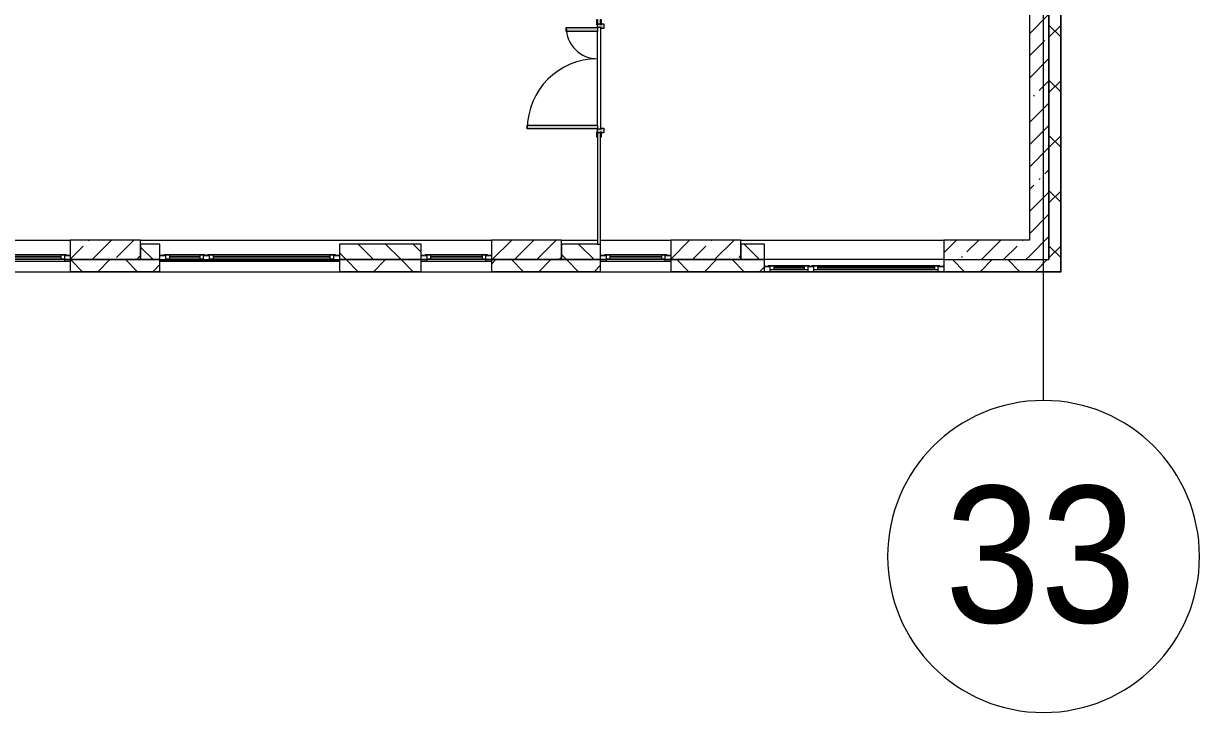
# Model space of a CAD drawing. Header units: millimetres. Extents: x 36059 to 234328, y -8553 to 29000.
# Drawn here: x 219248 to 234328, y -5906 to 2927 of the extents above; entities that cross this region are included whole.
import ezdxf

# ---------------------------------------------------------------- set-up
doc = ezdxf.new("R2010")
doc.units = ezdxf.units.MM
for name, color, linetype, lineweight, true_color in [('A-DOOR-1', 7, 'Continuous', 5, 0xaaaaaa), ('A-DOOR-2', 7, 'Continuous', 5, 0xe2e2e2), ('A-DOOR-FRAM-1', 7, 'Continuous', 5, 0xe2e2e2), ('A-DOOR-FRAM-2', 7, 'Continuous', 5, 0xaaaaaa)]:
    doc.layers.add(name, color=color, linetype=linetype, lineweight=lineweight, true_color=true_color)
for name, color, linetype, lineweight in [('A-GLAZ-2', 7, 'Continuous', 5), ('A-WALL', 7, 'Continuous', 9), ('A-WALL-3', 7, 'Continuous', 5), ('I-WALL-4', 7, 'Continuous', 5), ('S-COLS-3', 7, 'Continuous', 5), ('Оси', 7, 'Continuous', 9), ('Оси-1', 7, 'Continuous', 20)]:
    doc.layers.add(name, color=color, linetype=linetype, lineweight=lineweight)
doc.styles.add('Arial_1', font='arial.ttf', dxfattribs={"width": 0.9, "height": 1750})
pattern_1 = [(45, (107317.9, 0), (-353.5534, 353.5534), []), (135, (107317.9, 0), (-353.5534, -353.5534), [])]
pattern_2 = [(45, (107317.9, 0), (-285.1231, 285.1231), []), (45, (107603, 0), (-285.1231, 285.1231), [504.031, -100.806, 16.764, -84.042])]

# ---------------------------------------------------------------- blocks, each defined once
blk = doc.blocks.new('120_Окно_СКБ_2Ст_Фрамуга сверху - 120_Окно_СКБ_2Ст_2300х2500_h_ ДОО-19727959-3_10_2_птичка')
at = {"layer": 'A-GLAZ-2'}
for p, q in [((-1150, -127), (-1150, -57)), ((-1150, -57), (-1080, -57)), ((1150, -57), (-1150, -57)), ((-1080, -127), (-1150, -127)), ((-1150, -127), (-1100, -127)), ((-1080, -127), (-1100, -127)), ((-1100, -127), (-1100, -137)), ((-1100, -137), (540, -137)), ((540, -137), (-1100, -137)), ((-1080, -57), (-1080, -127)), ((-1080, -57), (1080, -57)), ((520, -87), (-1080, -87)), ((-1080, -87), (-1080, -127)), ((-1030, -137), (-1030, -87)), ((-1030, -107), (470, -107)), ((470, -117), (-1030, -117)), ((470, -137), (470, -87)), ((520, -127), (520, -57)), ((520, -57), (590, -57)), ((520, -127), (520, -87)), ((590, -127), (520, -127)), ((540, -127), (520, -127)), ((540, -127), (570, -127)), ((540, -127), (570, -127)), ((540, -137), (540, -127)), ((590, -127), (570, -127)), ((570, -127), (570, -137)), ((570, -137), (1100, -137)), ((1100, -137), (570, -137)), ((590, -57), (590, -127)), ((1080, -87), (590, -87)), ((590, -87), (590, -127)), ((640, -137), (640, -87)), ((640, -107), (1030, -107)), ((1030, -117), (640, -117)), ((1030, -137), (1030, -87)), ((1080, -127), (1080, -57)), ((1080, -57), (1150, -57)), ((1080, -127), (1080, -87)), ((1150, -127), (1080, -127)), ((1100, -127), (1080, -127)), ((1100, -127), (1150, -127)), ((1100, -137), (1100, -127)), ((1150, -57), (1150, -127))]:
    blk.add_line(p, q, dxfattribs=at)
blk = doc.blocks.new('120_Окно_СКБ_1Ст - 120_Окно_СКБ_1Ст 900х2500_h_ с форточкой-22876038-3_10_2_птичка')
at = {"layer": 'A-GLAZ-2'}
for p, q in [((-450, -127), (-450, -57)), ((-450, -57), (-380, -57)), ((450, -57), (-450, -57)), ((-380, -127), (-450, -127)), ((-450, -127), (-400, -127)), ((-380, -127), (-400, -127)), ((-400, -127), (-400, -137)), ((-400, -137), (400, -137)), ((400, -137), (-400, -137)), ((-380, -57), (-380, -127)), ((380, -87), (-380, -87)), ((-380, -87), (-380, -127)), ((-330, -137), (-330, -87)), ((-330, -107), (330, -107)), ((330, -117), (-330, -117)), ((330, -137), (330, -87)), ((380, -127), (380, -57)), ((380, -57), (450, -57)), ((380, -127), (380, -87)), ((450, -127), (380, -127)), ((400, -127), (380, -127)), ((400, -127), (450, -127)), ((400, -137), (400, -127)), ((450, -57), (450, -127))]:
    blk.add_line(p, q, dxfattribs=at)
blk = doc.blocks.new('120_Окно_СКБ_2Ст_Фрамуга сверху - 120_Окно_СКБ_2Ст_2300х2500_h_ ДОО-22877115-3_10_2_птичка')
at = {"layer": 'A-GLAZ-2'}
for p, q in [((-1150, 13), (-1150, 83)), ((-1150, 83), (-1080, 83)), ((1150, 83), (-1150, 83)), ((-1080, 13), (-1150, 13)), ((-1150, 13), (-1100, 13)), ((-1080, 13), (-1100, 13)), ((-1100, 13), (-1100, 3)), ((-1100, 3), (540, 3)), ((540, 3), (-1100, 3)), ((-1080, 83), (-1080, 13)), ((-1080, 83), (1080, 83)), ((520, 53), (-1080, 53)), ((-1080, 53), (-1080, 13)), ((-1030, 3), (-1030, 53)), ((-1030, 33), (470, 33)), ((470, 23), (-1030, 23)), ((470, 3), (470, 53)), ((520, 13), (520, 83)), ((520, 83), (590, 83)), ((520, 13), (520, 53)), ((590, 13), (520, 13)), ((540, 13), (520, 13)), ((540, 13), (570, 13)), ((540, 13), (570, 13)), ((540, 3), (540, 13)), ((590, 13), (570, 13)), ((570, 13), (570, 3)), ((570, 3), (1100, 3)), ((1100, 3), (570, 3)), ((590, 83), (590, 13)), ((1080, 53), (590, 53)), ((590, 53), (590, 13)), ((640, 3), (640, 53)), ((640, 33), (1030, 33)), ((1030, 23), (640, 23)), ((1030, 3), (1030, 53)), ((1080, 13), (1080, 83)), ((1080, 83), (1150, 83)), ((1080, 13), (1080, 53)), ((1150, 13), (1080, 13)), ((1100, 13), (1080, 13)), ((1100, 13), (1150, 13)), ((1100, 3), (1100, 13)), ((1150, 83), (1150, 13))]:
    blk.add_line(p, q, dxfattribs=at)
blk = doc.blocks.new('110_Дверь_СКБ_2Ст - Д-5_п__в составе перегородки _не входит в спец__-32680317-3_10_2_птичка')
at = {"layer": 'A-DOOR-2'}
h = blk.add_hatch(color=256, dxfattribs=at)
h.paths.add_polyline_path([(712, -20), (712, 60), (652, 60), (652, 30), (662, 30), (662, -20)])
h.paths.add_polyline_path([(-628, 60), (-688, 60), (-688, -20), (-638, -20), (-638, 30), (-628, 30)])
for points in [[(-588, -420), (-588, -20), (-638, -20), (-638, -420)], [(662, -920), (662, -20), (612, -20), (612, -920)]]:
    blk.add_hatch(color=256, dxfattribs=at).paths.add_polyline_path(points)
at = {"layer": 'A-DOOR-FRAM-1'}
for points in [[(-673, 28), (-743, 28), (-743, 20), (-673, 20)], [(767, 28), (697, 28), (697, 20), (767, 20)], [(-673, -20), (-743, -20), (-743, -28), (-673, -28)], [(767, -20), (697, -20), (697, -28), (767, -28)]]:
    blk.add_hatch(color=256, dxfattribs=at).paths.add_polyline_path(points)
at = {"layer": 'A-DOOR-1'}
for p, q in [((-638, -20), (-588, -20)), ((-638, -420), (-638, -20)), ((-588, -20), (-588, -420)), ((612, -20), (662, -20)), ((612, -920), (612, -20)), ((662, -20), (662, -920)), ((-588, -420), (-638, -420)), ((662, -920), (612, -920))]:
    blk.add_line(p, q, dxfattribs=at)
for centre, radius, start, end in [((-638, -20), 400, 270, 0), ((662, -20), 900, 180, 270)]:
    blk.add_arc(centre, radius, start, end, dxfattribs=at)
at = {"layer": 'A-DOOR-FRAM-2'}
for p, q in [((-743, 28), (-673, 28)), ((-743, 20), (-743, 28)), ((-673, 20), (-743, 20)), ((-688, 60), (-628, 60)), ((-688, -20), (-688, 60)), ((-688, 20), (-673, 20)), ((-688, 19), (-688, 20)), ((-673, 19), (-688, 19)), ((-673, 28), (-673, 20)), ((-673, 20), (-673, 19)), ((-638, 30), (-638, -20)), ((-628, 30), (-638, 30)), ((-628, 60), (-628, 30)), ((652, 60), (712, 60)), ((652, 30), (652, 60)), ((662, 30), (652, 30)), ((662, -20), (662, 30)), ((697, 20), (697, 28)), ((697, 28), (767, 28)), ((697, 19), (697, 20)), ((697, 20), (712, 20)), ((767, 20), (697, 20)), ((712, 19), (697, 19)), ((712, 60), (712, -20)), ((712, 20), (712, 19)), ((767, 28), (767, 20)), ((-743, -20), (-673, -20)), ((-743, -28), (-743, -20)), ((-673, -28), (-743, -28)), ((-638, -20), (-688, -20)), ((-673, -20), (-673, -28)), ((712, -20), (662, -20)), ((697, -28), (697, -20)), ((697, -20), (767, -20)), ((767, -28), (697, -28)), ((767, -20), (767, -28))]:
    blk.add_line(p, q, dxfattribs=at)
blk = doc.blocks.new('Ось сетки - D8-29747960-3_10_2_птичка')
at = {"layer": 'Оси-1'}
for start, end in [(360, 180), (180, 360)]:
    blk.add_arc((0, 0), 4, start, end, dxfattribs=at)

msp = doc.modelspace()

# ---------------------------------------------------------------- hatches: boundary and pattern name
at = {"layer": 'A-WALL-3'}
h = msp.add_hatch(dxfattribs=at)
h.set_pattern_fill('FP_109', color=256, style=0, pattern_type=2)
h.set_pattern_definition(pattern_1)
h.paths.add_polyline_path([(232397.9, -250), (232547.9, -250), (232547.9, 7700), (232397.9, 7700), (232397.9, -100)])
h.paths.add_polyline_path([(232547.9, 8900), (232547.9, 10820), (232397.9, 10820), (232397.9, 8900)])
h.paths.add_polyline_path([(232547.9, 13120), (232547.9, 21400), (232397.9, 21400), (232397.9, 13120)])
h = msp.add_hatch(dxfattribs=at)
h.set_pattern_fill('FP_107', color=256, style=0, pattern_type=2)
h.set_pattern_definition([(135, (107317.9, 0), (-176.7767, -176.7767), [])])
h.paths.add_polyline_path([(228447.9, -100), (228747.9, -100), (228747.9, 100), (228447.9, 100)])
h.paths.add_polyline_path([(218947.9, -100), (218947.9, 100), (218047.9, 100), (218047.9, -100), (218254.6, -100)])
h.paths.add_polyline_path([(216390.2, -100), (217147.9, -100), (217147.9, 100), (216247.9, 100), (216247.9, -100)])
h.paths.add_polyline_path([(226647.9, -100), (226644.5, 100), (226147.9, 100), (226147.9, -100), (226644.5, -100)])
h.paths.add_polyline_path([(220747.9, -100), (220997.9, -100), (220997.9, 100), (220747.9, 100)])
h.paths.add_polyline_path([(223297.9, -100), (224347.9, -100), (224347.9, 100), (223297.9, 100)])
h.paths.add_polyline_path([(209947.9, -100), (210197.9, -100), (210197.9, 100), (209947.9, 100)])
h.paths.add_polyline_path([(212497.9, -100), (213547.9, -100), (213547.9, 100), (212497.9, 100)])
h.paths.add_polyline_path([(209047.9, -100), (209047.9, 100), (208147.9, 100), (208147.9, -100), (208932.6, -100)])
h.paths.add_polyline_path([(201847.9, -100), (202097.9, -100), (202097.9, 100), (201847.9, 100), (201847.9, 56.5)])
h.paths.add_polyline_path([(204397.9, -100), (205447.9, -100), (205447.9, 100), (204397.9, 100)])
h.paths.add_polyline_path([(199247.9, -100), (200047.9, -100), (200047.9, 100), (199247.9, 100)])
h = msp.add_hatch(dxfattribs=at)
h.set_pattern_fill('FP_109', color=256, style=0, pattern_type=2)
h.set_pattern_definition(pattern_1)
h.paths.add_polyline_path([(231305.5, -250), (232397.9, -250), (232397.9, -100), (231047.9, -100), (231047.9, -250)])
h.paths.add_polyline_path([(227576.7, -250), (228747.9, -250), (228747.9, -100), (227547.9, -100), (227547.9, -250)])
h.paths.add_polyline_path([(217147.9, -250), (217147.9, -100), (216247.9, -100), (216247.9, -250), (216390.2, -250)])
h.paths.add_polyline_path([(215347.9, -250), (215347.9, -100), (214447.9, -100), (214447.9, -250), (214525.8, -250)])
h.paths.add_polyline_path([(218047.9, -250), (218947.9, -250), (218947.9, -100), (218047.9, -100)])
h.paths.add_polyline_path([(226647.9, -250), (226644.5, -100), (225247.9, -100), (225247.9, -250), (226644.5, -250)])
h.paths.add_polyline_path([(219847.9, -250), (220997.9, -250), (220997.9, -100), (219847.9, -100)])
h.paths.add_polyline_path([(223297.9, -250), (224347.9, -250), (224347.9, -100), (223297.9, -100)])
h.paths.add_polyline_path([(207247.9, -250), (207247.9, -100), (206347.9, -100), (206347.9, -250), (207068.2, -250)])
h.paths.add_polyline_path([(212661.4, -250), (213547.9, -250), (213547.9, -100), (212497.9, -100), (212497.9, -250)])
h.paths.add_polyline_path([(201847.9, -250), (202097.9, -250), (202097.9, -100), (200947.9, -100), (200947.9, -250), (201474.9, -250)])
h.paths.add_polyline_path([(208147.9, -250), (210197.9, -250), (210197.9, -100), (208147.9, -100)])
h.paths.add_polyline_path([(205447.9, -250), (205447.9, -100), (204397.9, -100), (204397.9, -250), (205203.8, -250)])
h.paths.add_polyline_path([(199610.5, -250), (200047.9, -250), (200047.9, -100), (199247.9, -100), (199247.9, -250)])
h.paths.add_polyline_path([(198347.9, -250), (198347.9, -100), (196527.9, -100), (196527.9, -250), (198212.2, -250)])
at = {"layer": 'I-WALL-4'}
h = msp.add_hatch(dxfattribs=at)
h.set_pattern_fill('FP_105', color=256, style=0, pattern_type=2)
h.set_pattern_definition(pattern_2)
h.paths.add_polyline_path([(232397.9, -100), (232397.9, 7700), (232147.9, 7700), (232147.9, -100)])
h = msp.add_hatch(dxfattribs=at)
h.set_pattern_fill('FP_105', color=256, style=0, pattern_type=2)
h.set_pattern_definition(pattern_2)
h.paths.add_polyline_path([(232147.9, -100), (232147.9, 150), (231047.9, 150), (231047.9, -100), (231305.5, -100)])
at = {"layer": 'S-COLS-3'}
h = msp.add_hatch(dxfattribs=at)
h.set_pattern_fill('FP_105', color=256, style=0, pattern_type=2)
h.set_pattern_definition(pattern_2)
h.paths.add_polyline_path([(220747.9, -100), (220747.9, 150), (219847.9, 150), (219847.9, -100), (220119, -100)])
h = msp.add_hatch(dxfattribs=at)
h.set_pattern_fill('FP_105', color=256, style=0, pattern_type=2)
h.set_pattern_definition(pattern_2)
h.paths.add_polyline_path([(226147.9, -100), (226147.9, 150), (225247.9, 150), (225247.9, -100), (225712.3, -100)])
h = msp.add_hatch(dxfattribs=at)
h.set_pattern_fill('FP_105', color=256, style=0, pattern_type=2)
h.set_pattern_definition(pattern_2)
h.paths.add_polyline_path([(228447.9, -100), (228447.9, 150), (227547.9, 150), (227547.9, -100), (227576.7, -100)])

# ---------------------------------------------------------------- linework, layer by layer
at = {"layer": 'A-WALL'}
for p, q in [((232547.9, -250), (232547.9, 7700)), ((232550.9, -253), (232550.9, 7700)), ((226607.9, 100), (226647.9, 100)), ((220747.9, -100), (220997.9, -100)), ((220997.9, -100), (220747.9, -100)), ((223297.9, -100), (224347.9, -100)), ((224347.9, -100), (223297.9, -100)), ((226147.9, -100), (226647.9, -100)), ((226647.9, -100), (226147.9, -100)), ((228447.9, -100), (228747.9, -100)), ((228747.9, -100), (228447.9, -100)), ((219847.9, -250), (220997.9, -250)), ((219847.9, -253), (220997.9, -253)), ((223297.9, -250), (224347.9, -250)), ((223297.9, -253), (224347.9, -253)), ((225247.9, -250), (226647.9, -250)), ((225247.9, -253), (226647.9, -253)), ((227547.9, -250), (228747.9, -250)), ((227547.9, -253), (228747.9, -253)), ((231047.9, -250), (232547.9, -250)), ((231047.9, -253), (232550.9, -253))]:
    msp.add_line(p, q, dxfattribs=at)
at = {"layer": 'A-WALL-3'}
for p, q in [((232397.9, 8900), (232397.9, -100)), ((232555.9, -258), (232555.9, 7700)), ((220997.9, 100), (220747.9, 100)), ((220747.9, 100), (220747.9, -100)), ((220997.9, -258), (220997.9, 100)), ((224347.9, 100), (223297.9, 100)), ((223297.9, 100), (223297.9, -258)), ((224347.9, -258), (224347.9, 100)), ((226607.9, 100), (226147.9, 100)), ((226147.9, 100), (226147.9, -100)), ((226647.9, -258), (226647.9, 100)), ((228747.9, 100), (228447.9, 100)), ((228447.9, 100), (228447.9, -100)), ((228747.9, -258), (228747.9, 100)), ((220747.9, -100), (219847.9, -100)), ((219847.9, -100), (219847.9, -258)), ((220997.9, -100), (223297.9, -100)), ((226147.9, -100), (225247.9, -100)), ((225247.9, -100), (225247.9, -258)), ((228447.9, -100), (227547.9, -100)), ((227547.9, -100), (227547.9, -258)), ((231047.9, -100), (231047.9, -258)), ((231047.9, -100), (232397.9, -100)), ((217147.9, -258), (232555.9, -258))]:
    msp.add_line(p, q, dxfattribs=at)
at = {"layer": 'I-WALL-4'}
for p, q in [((232147.9, 10000), (232147.9, 150)), ((232397.9, -100), (232397.9, 7700)), ((226647.9, 2875), (226647.9, 1575)), ((226607.9, 1625), (226607.9, 2825)), ((226607.9, 1470), (226607.9, 100)), ((226647.9, 100), (226647.9, 1470)), ((217067.9, 150), (219847.9, 150)), ((220747.9, 150), (225247.9, 150)), ((226147.9, 150), (226607.9, 150)), ((226647.9, 150), (227547.9, 150)), ((228447.9, 150), (231047.9, 150)), ((232147.9, 150), (231047.9, 150)), ((231047.9, 150), (231047.9, -100)), ((219847.9, -100), (218947.9, -100)), ((225247.9, -100), (224347.9, -100)), ((227547.9, -100), (226647.9, -100)), ((231047.9, -100), (228747.9, -100)), ((231047.9, -100), (232397.9, -100))]:
    msp.add_line(p, q, dxfattribs=at)
at = {"layer": 'S-COLS-3'}
for p, q in [((220747.9, 150), (219847.9, 150)), ((219847.9, 150), (219847.9, -100)), ((220747.9, 100), (220747.9, 150)), ((220747.9, -100), (220747.9, 100)), ((226147.9, 150), (225247.9, 150)), ((225247.9, 150), (225247.9, -100)), ((226147.9, 100), (226147.9, 150)), ((226147.9, -100), (226147.9, 100)), ((228447.9, 150), (227547.9, 150)), ((227547.9, 150), (227547.9, -100)), ((228447.9, 100), (228447.9, 150)), ((228447.9, -100), (228447.9, 100)), ((219847.9, -100), (220747.9, -100)), ((225247.9, -100), (226147.9, -100)), ((227547.9, -100), (228447.9, -100))]:
    msp.add_line(p, q, dxfattribs=at)
at = {"layer": 'Оси'}
msp.add_line((232327.9, -1906.3), (232327.9, 9979), dxfattribs=at)

# ---------------------------------------------------------------- block references
at = {"layer": 'A-DOOR-1', "rotation": 270}
msp.add_blockref('110_Дверь_СКБ_2Ст - Д-5_п__в составе перегородки _не входит в спец__-32680317-3_10_2_птичка', (226627.9, 2237.5), dxfattribs=at)
at = {"layer": 'A-GLAZ-2', "rotation": 180}
for name, p in [('120_Окно_СКБ_1Ст - 120_Окно_СКБ_1Ст 900х2500_h_ с форточкой-22876038-3_10_2_птичка', (219397.9, -175)), ('120_Окно_СКБ_2Ст_Фрамуга сверху - 120_Окно_СКБ_2Ст_2300х2500_h_ ДОО-19727959-3_10_2_птичка', (222147.9, -175)), ('120_Окно_СКБ_1Ст - 120_Окно_СКБ_1Ст 900х2500_h_ с форточкой-22876038-3_10_2_птичка', (224797.9, -175)), ('120_Окно_СКБ_1Ст - 120_Окно_СКБ_1Ст 900х2500_h_ с форточкой-22876038-3_10_2_птичка', (227097.9, -175)), ('120_Окно_СКБ_2Ст_Фрамуга сверху - 120_Окно_СКБ_2Ст_2300х2500_h_ ДОО-22877115-3_10_2_птичка', (229897.9, -175))]:
    msp.add_blockref(name, p, dxfattribs=at)
at = {"layer": 'Оси-1', "xscale": 499.9999999999995, "yscale": 499.9999999999995, "zscale": 499.9999999999995}
msp.add_blockref('Ось сетки - D8-29747960-3_10_2_птичка', (232327.9, -3906.3), dxfattribs=at)

# ---------------------------------------------------------------- texts
at = {"layer": 'Оси', "insert": (231064.8, -3003), "char_height": 1750, "width": 3030.379, "attachment_point": 1, "style": 'Arial_1'}
msp.add_mtext('33', dxfattribs=at)

doc.saveas('drawing.dxf')
